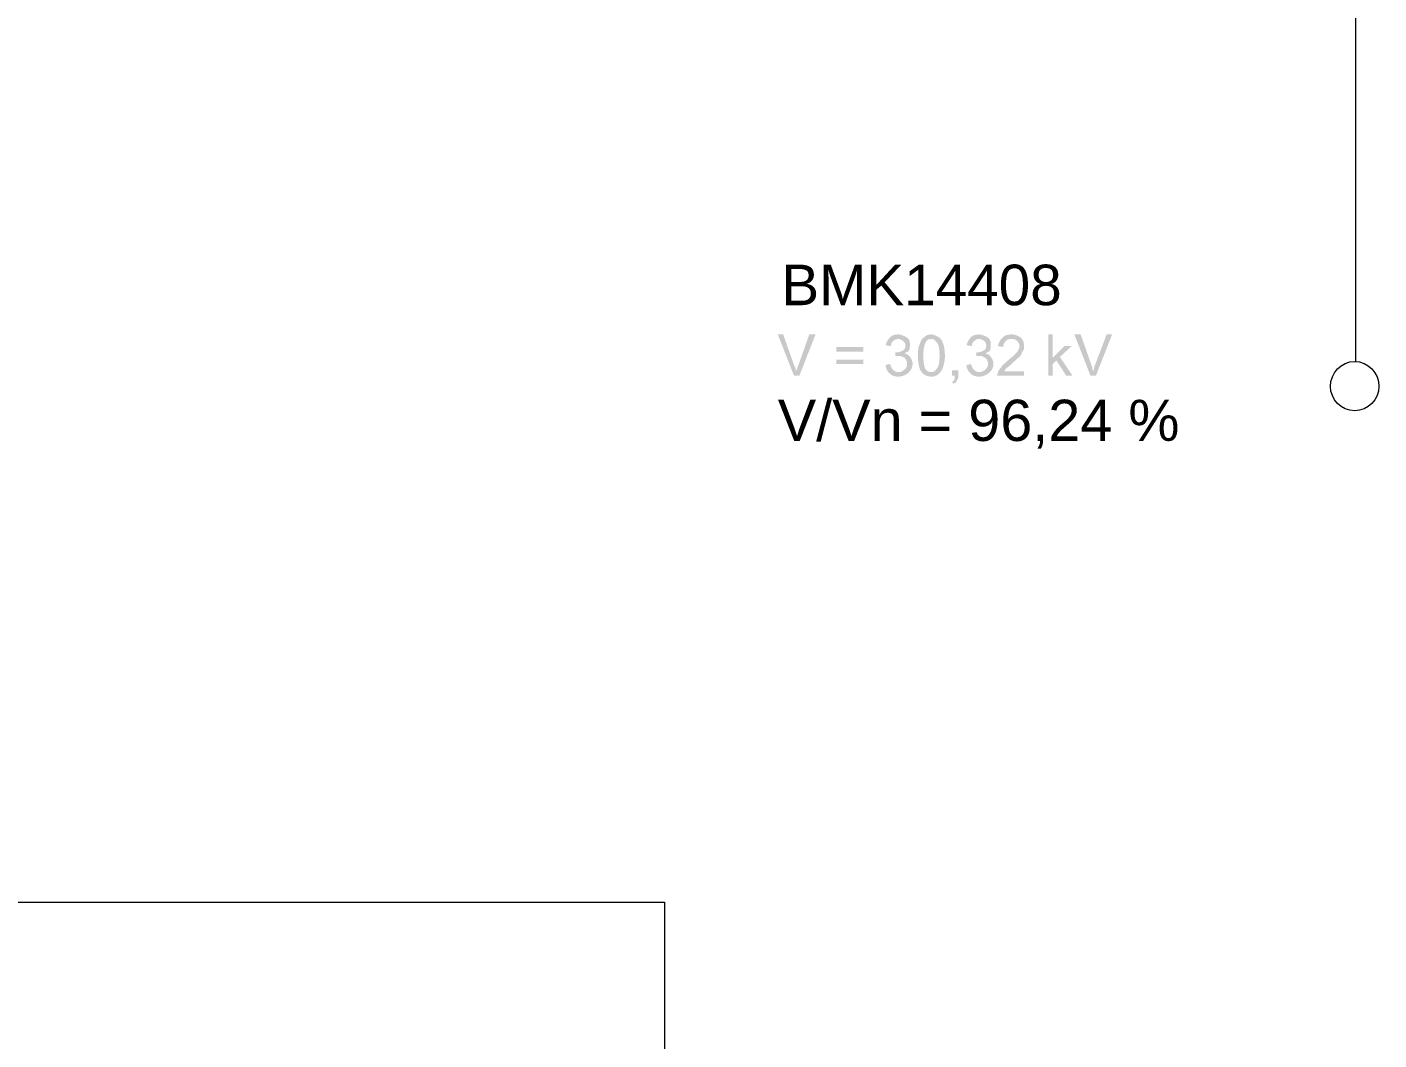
# Model space of a CAD drawing. Header units: millimetres. Extents: x 5 to 459, y 10 to 307.
# Drawn here: x 125.24 to 150.13, y 159.5 to 178.16 of the extents above; entities that cross this region are included whole.
import ezdxf

# ---------------------------------------------------------------- set-up
doc = ezdxf.new("R2010")
doc.units = ezdxf.units.MM
doc.header["$MEASUREMENT"] = 0
doc.layers.get('0').update_dxf_attribs({"linetype": 'CONTINUOUS'})
doc.styles.add('Arial$001', font='arial.ttf', dxfattribs={"height": 0.8937})

msp = doc.modelspace()

# ---------------------------------------------------------------- hatches: boundary and pattern name
h = msp.add_hatch(color=5)
h.paths.add_polyline_path([(139.356, 171.734), (139.058, 172.495), (139.157, 172.495), (139.356, 171.932), (139.356, 171.932), (139.358, 171.928), (139.36, 171.924), (139.362, 171.919), (139.364, 171.914), (139.366, 171.91), (139.368, 171.905), (139.37, 171.9), (139.372, 171.895), (139.374, 171.89), (139.376, 171.885), (139.379, 171.88), (139.381, 171.874), (139.383, 171.869), (139.385, 171.864), (139.387, 171.859), (139.389, 171.854), (139.391, 171.849), (139.393, 171.844), (139.395, 171.839), (139.397, 171.834), (139.399, 171.83), (139.401, 171.825), (139.403, 171.821), (139.405, 171.816), (139.405, 171.816), (139.406, 171.821), (139.406, 171.825), (139.406, 171.83), (139.407, 171.834), (139.407, 171.839), (139.408, 171.844), (139.409, 171.849), (139.41, 171.854), (139.412, 171.859), (139.413, 171.864), (139.414, 171.869), (139.416, 171.874), (139.417, 171.88), (139.419, 171.885), (139.421, 171.89), (139.423, 171.895), (139.424, 171.9), (139.426, 171.905), (139.428, 171.91), (139.43, 171.914), (139.432, 171.919), (139.434, 171.924), (139.436, 171.928), (139.439, 171.932), (139.637, 172.495), (139.753, 172.495), (139.455, 171.734), (139.356, 171.734), (139.455, 171.734)])
h.paths.add_polyline_path([(140.63, 172.18), (140.133, 172.18), (140.133, 172.263), (140.63, 172.263), (140.63, 172.18), (140.63, 172.263)])
h.paths.add_polyline_path([(140.63, 171.949), (140.133, 171.949), (140.133, 172.032), (140.63, 172.032), (140.63, 171.949), (140.63, 172.032)])
edge = h.paths.add_edge_path()
edge.add_line((141.043, 171.932), (141.126, 171.949))
edge.add_spline(control_points=[(141.126, 171.949), (141.143, 171.899), (141.159, 171.85), (141.192, 171.833), (141.192, 171.833), (141.209, 171.816), (141.242, 171.8), (141.275, 171.8), (141.275, 171.8), (141.325, 171.8), (141.358, 171.816), (141.391, 171.85), (141.391, 171.85), (141.424, 171.866), (141.44, 171.916), (141.44, 171.949), (141.44, 171.949), (141.44, 171.998), (141.424, 172.032), (141.391, 172.065), (141.391, 172.065), (141.358, 172.081), (141.325, 172.098), (141.292, 172.098), (141.292, 172.098), (141.275, 172.098), (141.242, 172.098), (141.225, 172.098)], knot_values=[0, 0, 0, 0, 0.035714, 0.035714, 0.035714, 0.035714, 0.071429, 0.071429, 0.071429, 0.071429, 0.107143, 0.107143, 0.107143, 0.107143, 0.142857, 0.142857, 0.142857, 0.142857, 0.178571, 0.178571, 0.178571, 0.178571, 0.214286, 0.214286, 0.214286, 0.214286, 1, 1, 1, 1], degree=3, periodic=0)
edge.add_line((141.225, 172.098), (141.225, 172.164))
edge.add_spline(control_points=[(141.225, 172.164), (141.242, 172.164), (141.242, 172.164), (141.242, 172.164), (141.242, 172.164), (141.292, 172.164), (141.325, 172.18), (141.358, 172.197), (141.358, 172.197), (141.391, 172.214), (141.407, 172.247), (141.407, 172.296), (141.407, 172.296), (141.407, 172.329), (141.391, 172.362), (141.358, 172.379), (141.358, 172.379), (141.341, 172.396), (141.308, 172.412), (141.275, 172.412), (141.275, 172.412), (141.242, 172.412), (141.209, 172.396), (141.192, 172.379), (141.192, 172.379), (141.159, 172.362), (141.143, 172.329), (141.143, 172.28)], knot_values=[0, 0, 0, 0, 0.035714, 0.035714, 0.035714, 0.035714, 0.071429, 0.071429, 0.071429, 0.071429, 0.107143, 0.107143, 0.107143, 0.107143, 0.142857, 0.142857, 0.142857, 0.142857, 0.178571, 0.178571, 0.178571, 0.178571, 0.214286, 0.214286, 0.214286, 0.214286, 1, 1, 1, 1], degree=3, periodic=0)
edge.add_line((141.143, 172.28), (141.043, 172.296))
edge.add_spline(control_points=[(141.043, 172.296), (141.06, 172.362), (141.093, 172.412), (141.126, 172.445), (141.126, 172.445), (141.159, 172.478), (141.209, 172.495), (141.275, 172.495), (141.275, 172.495), (141.308, 172.495), (141.358, 172.478), (141.391, 172.462), (141.391, 172.462), (141.424, 172.445), (141.457, 172.429), (141.474, 172.396), (141.474, 172.396), (141.49, 172.362), (141.49, 172.329), (141.49, 172.296), (141.49, 172.296), (141.49, 172.263), (141.49, 172.23), (141.474, 172.197), (141.474, 172.197), (141.457, 172.18), (141.424, 172.164), (141.391, 172.147), (141.391, 172.147), (141.44, 172.131), (141.474, 172.114), (141.49, 172.081), (141.49, 172.081), (141.523, 172.048), (141.54, 171.998), (141.54, 171.949), (141.54, 171.949), (141.54, 171.883), (141.507, 171.833), (141.457, 171.783), (141.457, 171.783), (141.407, 171.75), (141.358, 171.717), (141.275, 171.717), (141.275, 171.717), (141.209, 171.717), (141.159, 171.734), (141.11, 171.783), (141.11, 171.783), (141.076, 171.816), (141.043, 171.866), (141.043, 171.932)], knot_values=[0, 0, 0, 0, 0.019231, 0.019231, 0.019231, 0.019231, 0.038462, 0.038462, 0.038462, 0.038462, 0.057692, 0.057692, 0.057692, 0.057692, 0.076923, 0.076923, 0.076923, 0.076923, 0.096154, 0.096154, 0.096154, 0.096154, 0.115385, 0.115385, 0.115385, 0.115385, 0.134615, 0.134615, 0.134615, 0.134615, 0.153846, 0.153846, 0.153846, 0.153846, 0.173077, 0.173077, 0.173077, 0.173077, 0.192308, 0.192308, 0.192308, 0.192308, 0.211538, 0.211538, 0.211538, 0.211538, 0.230769, 0.230769, 0.230769, 0.230769, 1, 1, 1, 1], degree=3, periodic=0)
edge = h.paths.add_edge_path()
edge.add_spline(control_points=[(141.639, 172.098), (141.639, 172.197), (141.639, 172.263), (141.672, 172.313), (141.672, 172.313), (141.689, 172.379), (141.705, 172.412), (141.755, 172.445), (141.755, 172.445), (141.788, 172.478), (141.821, 172.495), (141.887, 172.495), (141.887, 172.495), (141.92, 172.495), (141.953, 172.478), (141.986, 172.462), (141.986, 172.462), (142.019, 172.445), (142.053, 172.429), (142.069, 172.396), (142.069, 172.396), (142.086, 172.362), (142.102, 172.329), (142.119, 172.28), (142.119, 172.28), (142.119, 172.247), (142.135, 172.18), (142.135, 172.098), (142.135, 172.098), (142.135, 172.015), (142.119, 171.949), (142.102, 171.899), (142.102, 171.899), (142.086, 171.833), (142.053, 171.8), (142.019, 171.767), (142.019, 171.767), (141.986, 171.734), (141.937, 171.717), (141.887, 171.717), (141.887, 171.717), (141.804, 171.717), (141.755, 171.75), (141.705, 171.8), (141.705, 171.8), (141.656, 171.866), (141.639, 171.965), (141.639, 172.098)], knot_values=[0, 0, 0, 0, 0.020833, 0.020833, 0.020833, 0.020833, 0.041667, 0.041667, 0.041667, 0.041667, 0.0625, 0.0625, 0.0625, 0.0625, 0.083333, 0.083333, 0.083333, 0.083333, 0.104167, 0.104167, 0.104167, 0.104167, 0.125, 0.125, 0.125, 0.125, 0.145833, 0.145833, 0.145833, 0.145833, 0.166667, 0.166667, 0.166667, 0.166667, 0.1875, 0.1875, 0.1875, 0.1875, 0.208333, 0.208333, 0.208333, 0.208333, 0.229167, 0.229167, 0.229167, 0.229167, 1, 1, 1, 1], degree=3, periodic=0)
edge = h.paths.add_edge_path()
edge.add_spline(control_points=[(141.738, 172.098), (141.738, 171.982), (141.755, 171.899), (141.771, 171.866), (141.771, 171.866), (141.804, 171.816), (141.837, 171.8), (141.887, 171.8), (141.887, 171.8), (141.92, 171.8), (141.953, 171.816), (141.986, 171.866), (141.986, 171.866), (142.019, 171.899), (142.036, 171.982), (142.036, 172.098), (142.036, 172.098), (142.036, 172.23), (142.019, 172.313), (141.986, 172.346), (141.986, 172.346), (141.953, 172.396), (141.92, 172.412), (141.887, 172.412), (141.887, 172.412), (141.837, 172.412), (141.804, 172.396), (141.788, 172.362), (141.788, 172.362), (141.755, 172.313), (141.738, 172.23), (141.738, 172.098)], knot_values=[0, 0, 0, 0, 0.03125, 0.03125, 0.03125, 0.03125, 0.0625, 0.0625, 0.0625, 0.0625, 0.09375, 0.09375, 0.09375, 0.09375, 0.125, 0.125, 0.125, 0.125, 0.15625, 0.15625, 0.15625, 0.15625, 0.1875, 0.1875, 0.1875, 0.1875, 0.21875, 0.21875, 0.21875, 0.21875, 1, 1, 1, 1], degree=3, periodic=0)
h.paths.add_polyline_path([(142.268, 171.734), (142.268, 171.833), (142.383, 171.833), (142.383, 171.734), (142.383, 171.734), (142.383, 171.73), (142.383, 171.725), (142.383, 171.721), (142.382, 171.717), (142.381, 171.713), (142.381, 171.709), (142.38, 171.705), (142.379, 171.701), (142.377, 171.696), (142.376, 171.692), (142.375, 171.688), (142.373, 171.684), (142.372, 171.68), (142.37, 171.676), (142.368, 171.672), (142.366, 171.668), (142.364, 171.663), (142.363, 171.659), (142.361, 171.655), (142.359, 171.651), (142.357, 171.647), (142.355, 171.643), (142.352, 171.639), (142.35, 171.634), (142.35, 171.634), (142.35, 171.632), (142.35, 171.63), (142.349, 171.628), (142.348, 171.626), (142.346, 171.624), (142.345, 171.622), (142.343, 171.62), (142.341, 171.618), (142.338, 171.616), (142.336, 171.614), (142.333, 171.612), (142.33, 171.61), (142.327, 171.608), (142.323, 171.606), (142.32, 171.603), (142.316, 171.601), (142.312, 171.599), (142.309, 171.597), (142.305, 171.595), (142.301, 171.593), (142.297, 171.591), (142.292, 171.589), (142.288, 171.587), (142.284, 171.585), (142.268, 171.618), (142.268, 171.618), (142.27, 171.62), (142.272, 171.622), (142.274, 171.624), (142.276, 171.626), (142.278, 171.628), (142.28, 171.63), (142.282, 171.632), (142.284, 171.634), (142.286, 171.637), (142.288, 171.639), (142.29, 171.641), (142.292, 171.643), (142.295, 171.645), (142.297, 171.647), (142.299, 171.649), (142.301, 171.651), (142.303, 171.653), (142.305, 171.655), (142.307, 171.657), (142.309, 171.659), (142.311, 171.661), (142.313, 171.663), (142.315, 171.665), (142.317, 171.668), (142.317, 171.668), (142.317, 171.67), (142.317, 171.672), (142.317, 171.674), (142.317, 171.676), (142.317, 171.678), (142.317, 171.68), (142.317, 171.682), (142.317, 171.685), (142.317, 171.687), (142.317, 171.689), (142.317, 171.692), (142.317, 171.694), (142.317, 171.697), (142.317, 171.7), (142.317, 171.703), (142.317, 171.706), (142.317, 171.709), (142.317, 171.712), (142.317, 171.715), (142.317, 171.718), (142.317, 171.722), (142.317, 171.726), (142.317, 171.73), (142.317, 171.734), (142.268, 171.734), (142.317, 171.734)])
edge = h.paths.add_edge_path()
edge.add_line((142.532, 171.932), (142.615, 171.949))
edge.add_spline(control_points=[(142.615, 171.949), (142.632, 171.899), (142.648, 171.85), (142.681, 171.833), (142.681, 171.833), (142.698, 171.816), (142.731, 171.8), (142.764, 171.8), (142.764, 171.8), (142.814, 171.8), (142.847, 171.816), (142.88, 171.85), (142.88, 171.85), (142.913, 171.866), (142.929, 171.916), (142.929, 171.949), (142.929, 171.949), (142.929, 171.998), (142.913, 172.032), (142.88, 172.065), (142.88, 172.065), (142.847, 172.081), (142.814, 172.098), (142.781, 172.098), (142.781, 172.098), (142.764, 172.098), (142.731, 172.098), (142.714, 172.098)], knot_values=[0, 0, 0, 0, 0.035714, 0.035714, 0.035714, 0.035714, 0.071429, 0.071429, 0.071429, 0.071429, 0.107143, 0.107143, 0.107143, 0.107143, 0.142857, 0.142857, 0.142857, 0.142857, 0.178571, 0.178571, 0.178571, 0.178571, 0.214286, 0.214286, 0.214286, 0.214286, 1, 1, 1, 1], degree=3, periodic=0)
edge.add_line((142.714, 172.098), (142.714, 172.164))
edge.add_spline(control_points=[(142.714, 172.164), (142.731, 172.164), (142.731, 172.164), (142.731, 172.164), (142.731, 172.164), (142.781, 172.164), (142.814, 172.18), (142.847, 172.197), (142.847, 172.197), (142.88, 172.214), (142.896, 172.247), (142.896, 172.296), (142.896, 172.296), (142.896, 172.329), (142.88, 172.362), (142.847, 172.379), (142.847, 172.379), (142.83, 172.396), (142.797, 172.412), (142.764, 172.412), (142.764, 172.412), (142.731, 172.412), (142.698, 172.396), (142.681, 172.379), (142.681, 172.379), (142.648, 172.362), (142.632, 172.329), (142.632, 172.28)], knot_values=[0, 0, 0, 0, 0.035714, 0.035714, 0.035714, 0.035714, 0.071429, 0.071429, 0.071429, 0.071429, 0.107143, 0.107143, 0.107143, 0.107143, 0.142857, 0.142857, 0.142857, 0.142857, 0.178571, 0.178571, 0.178571, 0.178571, 0.214286, 0.214286, 0.214286, 0.214286, 1, 1, 1, 1], degree=3, periodic=0)
edge.add_line((142.632, 172.28), (142.532, 172.296))
edge.add_spline(control_points=[(142.532, 172.296), (142.549, 172.362), (142.582, 172.412), (142.615, 172.445), (142.615, 172.445), (142.648, 172.478), (142.698, 172.495), (142.764, 172.495), (142.764, 172.495), (142.797, 172.495), (142.847, 172.478), (142.88, 172.462), (142.88, 172.462), (142.913, 172.445), (142.946, 172.429), (142.963, 172.396), (142.963, 172.396), (142.979, 172.362), (142.979, 172.329), (142.979, 172.296), (142.979, 172.296), (142.979, 172.263), (142.979, 172.23), (142.963, 172.197), (142.963, 172.197), (142.946, 172.18), (142.913, 172.164), (142.88, 172.147), (142.88, 172.147), (142.929, 172.131), (142.963, 172.114), (142.979, 172.081), (142.979, 172.081), (143.012, 172.048), (143.029, 171.998), (143.029, 171.949), (143.029, 171.949), (143.029, 171.883), (142.996, 171.833), (142.946, 171.783), (142.946, 171.783), (142.896, 171.75), (142.847, 171.717), (142.764, 171.717), (142.764, 171.717), (142.698, 171.717), (142.648, 171.734), (142.599, 171.783), (142.599, 171.783), (142.565, 171.816), (142.532, 171.866), (142.532, 171.932)], knot_values=[0, 0, 0, 0, 0.019231, 0.019231, 0.019231, 0.019231, 0.038462, 0.038462, 0.038462, 0.038462, 0.057692, 0.057692, 0.057692, 0.057692, 0.076923, 0.076923, 0.076923, 0.076923, 0.096154, 0.096154, 0.096154, 0.096154, 0.115385, 0.115385, 0.115385, 0.115385, 0.134615, 0.134615, 0.134615, 0.134615, 0.153846, 0.153846, 0.153846, 0.153846, 0.173077, 0.173077, 0.173077, 0.173077, 0.192308, 0.192308, 0.192308, 0.192308, 0.211538, 0.211538, 0.211538, 0.211538, 0.230769, 0.230769, 0.230769, 0.230769, 1, 1, 1, 1], degree=3, periodic=0)
h.paths.add_polyline_path([(143.591, 171.816), (143.591, 171.734), (143.095, 171.734), (143.095, 171.734), (143.095, 171.736), (143.095, 171.738), (143.096, 171.741), (143.096, 171.743), (143.097, 171.746), (143.097, 171.749), (143.098, 171.752), (143.099, 171.755), (143.1, 171.758), (143.101, 171.761), (143.102, 171.764), (143.103, 171.767), (143.104, 171.77), (143.105, 171.773), (143.106, 171.776), (143.107, 171.779), (143.108, 171.782), (143.109, 171.785), (143.11, 171.788), (143.11, 171.79), (143.111, 171.793), (143.111, 171.795), (143.111, 171.798), (143.111, 171.8), (143.114, 171.804), (143.116, 171.808), (143.118, 171.812), (143.12, 171.816), (143.122, 171.821), (143.124, 171.825), (143.126, 171.829), (143.129, 171.833), (143.131, 171.837), (143.133, 171.841), (143.136, 171.845), (143.138, 171.85), (143.141, 171.854), (143.144, 171.858), (143.146, 171.862), (143.149, 171.866), (143.152, 171.87), (143.156, 171.874), (143.159, 171.878), (143.162, 171.883), (143.166, 171.887), (143.17, 171.891), (143.174, 171.895), (143.178, 171.899), (143.18, 171.903), (143.182, 171.907), (143.185, 171.912), (143.188, 171.916), (143.192, 171.92), (143.196, 171.924), (143.2, 171.929), (143.204, 171.933), (143.208, 171.937), (143.213, 171.942), (143.218, 171.946), (143.223, 171.951), (143.228, 171.956), (143.234, 171.96), (143.239, 171.965), (143.245, 171.97), (143.251, 171.975), (143.257, 171.981), (143.263, 171.986), (143.269, 171.991), (143.275, 171.997), (143.281, 172.003), (143.287, 172.009), (143.293, 172.015), (143.293, 172.015), (143.304, 172.023), (143.313, 172.031), (143.323, 172.039), (143.332, 172.047), (143.341, 172.054), (143.35, 172.062), (143.358, 172.069), (143.366, 172.076), (143.373, 172.082), (143.381, 172.089), (143.388, 172.096), (143.395, 172.102), (143.401, 172.108), (143.408, 172.114), (143.414, 172.12), (143.42, 172.125), (143.425, 172.131), (143.431, 172.136), (143.436, 172.141), (143.441, 172.146), (143.446, 172.151), (143.45, 172.155), (143.455, 172.16), (143.459, 172.164), (143.463, 172.17), (143.467, 172.176), (143.471, 172.182), (143.474, 172.187), (143.477, 172.193), (143.481, 172.198), (143.484, 172.204), (143.486, 172.209), (143.489, 172.214), (143.492, 172.219), (143.494, 172.223), (143.496, 172.228), (143.498, 172.233), (143.5, 172.237), (143.502, 172.242), (143.503, 172.246), (143.504, 172.25), (143.505, 172.255), (143.506, 172.259), (143.507, 172.263), (143.508, 172.267), (143.508, 172.271), (143.508, 172.276), (143.509, 172.28), (143.508, 172.284), (143.508, 172.288), (143.508, 172.292), (143.507, 172.296), (143.506, 172.3), (143.505, 172.305), (143.504, 172.309), (143.503, 172.313), (143.502, 172.317), (143.5, 172.321), (143.498, 172.325), (143.496, 172.329), (143.494, 172.333), (143.492, 172.338), (143.489, 172.342), (143.486, 172.346), (143.484, 172.35), (143.481, 172.354), (143.477, 172.358), (143.474, 172.362), (143.471, 172.367), (143.467, 172.371), (143.463, 172.375), (143.459, 172.379), (143.459, 172.379), (143.457, 172.381), (143.454, 172.383), (143.452, 172.385), (143.449, 172.387), (143.446, 172.389), (143.443, 172.391), (143.44, 172.393), (143.437, 172.395), (143.433, 172.397), (143.43, 172.398), (143.426, 172.4), (143.422, 172.402), (143.417, 172.403), (143.413, 172.405), (143.408, 172.406), (143.404, 172.407), (143.399, 172.408), (143.394, 172.409), (143.388, 172.41), (143.383, 172.411), (143.377, 172.411), (143.372, 172.412), (143.366, 172.412), (143.36, 172.412), (143.36, 172.412), (143.353, 172.412), (143.348, 172.412), (143.342, 172.411), (143.336, 172.411), (143.331, 172.41), (143.325, 172.409), (143.32, 172.408), (143.315, 172.407), (143.311, 172.406), (143.306, 172.405), (143.302, 172.403), (143.298, 172.402), (143.294, 172.4), (143.29, 172.398), (143.286, 172.397), (143.282, 172.395), (143.279, 172.393), (143.276, 172.391), (143.273, 172.389), (143.27, 172.387), (143.267, 172.385), (143.265, 172.383), (143.262, 172.381), (143.26, 172.379), (143.26, 172.379), (143.256, 172.375), (143.252, 172.371), (143.249, 172.367), (143.245, 172.362), (143.242, 172.358), (143.239, 172.354), (143.236, 172.35), (143.233, 172.345), (143.23, 172.341), (143.228, 172.336), (143.225, 172.332), (143.223, 172.327), (143.221, 172.323), (143.219, 172.318), (143.218, 172.313), (143.216, 172.308), (143.215, 172.303), (143.214, 172.298), (143.213, 172.292), (143.212, 172.287), (143.211, 172.281), (143.211, 172.275), (143.211, 172.269), (143.211, 172.263), (143.211, 172.263), (143.111, 172.28), (143.111, 172.28), (143.114, 172.288), (143.116, 172.296), (143.118, 172.304), (143.12, 172.311), (143.122, 172.319), (143.124, 172.326), (143.127, 172.333), (143.129, 172.34), (143.132, 172.347), (143.135, 172.354), (143.137, 172.36), (143.14, 172.367), (143.144, 172.373), (143.147, 172.379), (143.151, 172.384), (143.154, 172.39), (143.158, 172.395), (143.163, 172.401), (143.167, 172.406), (143.172, 172.411), (143.177, 172.415), (143.182, 172.42), (143.188, 172.424), (143.194, 172.429), (143.198, 172.435), (143.203, 172.44), (143.208, 172.446), (143.213, 172.451), (143.219, 172.455), (143.225, 172.46), (143.231, 172.464), (143.237, 172.468), (143.244, 172.471), (143.25, 172.475), (143.257, 172.478), (143.264, 172.48), (143.272, 172.483), (143.279, 172.485), (143.287, 172.487), (143.295, 172.489), (143.303, 172.49), (143.31, 172.491), (143.319, 172.492), (143.327, 172.493), (143.335, 172.494), (143.343, 172.494), (143.351, 172.495), (143.36, 172.495), (143.37, 172.495), (143.38, 172.494), (143.389, 172.493), (143.398, 172.492), (143.407, 172.491), (143.416, 172.489), (143.424, 172.487), (143.433, 172.485), (143.44, 172.483), (143.448, 172.48), (143.456, 172.477), (143.463, 172.474), (143.47, 172.471), (143.477, 172.468), (143.484, 172.464), (143.491, 172.46), (143.497, 172.457), (143.504, 172.453), (143.51, 172.449), (143.517, 172.445), (143.523, 172.441), (143.529, 172.437), (143.535, 172.433), (143.542, 172.429), (143.542, 172.429), (143.546, 172.424), (143.55, 172.42), (143.553, 172.415), (143.557, 172.411), (143.56, 172.406), (143.563, 172.401), (143.566, 172.395), (143.569, 172.39), (143.572, 172.384), (143.574, 172.379), (143.577, 172.373), (143.579, 172.367), (143.581, 172.36), (143.583, 172.354), (143.584, 172.347), (143.586, 172.34), (143.587, 172.333), (143.588, 172.326), (143.589, 172.319), (143.59, 172.311), (143.59, 172.304), (143.591, 172.296), (143.591, 172.288), (143.591, 172.28), (143.591, 172.276), (143.591, 172.271), (143.591, 172.267), (143.591, 172.263), (143.591, 172.259), (143.591, 172.255), (143.591, 172.251), (143.591, 172.247), (143.59, 172.243), (143.59, 172.24), (143.59, 172.236), (143.589, 172.232), (143.589, 172.229), (143.588, 172.225), (143.587, 172.222), (143.586, 172.218), (143.585, 172.215), (143.584, 172.212), (143.583, 172.209), (143.582, 172.207), (143.58, 172.204), (143.578, 172.201), (143.577, 172.199), (143.575, 172.197), (143.573, 172.193), (143.571, 172.189), (143.568, 172.185), (143.566, 172.18), (143.564, 172.176), (143.562, 172.172), (143.56, 172.168), (143.558, 172.164), (143.556, 172.16), (143.554, 172.156), (143.552, 172.151), (143.55, 172.147), (143.548, 172.143), (143.546, 172.139), (143.544, 172.135), (143.542, 172.131), (143.54, 172.127), (143.537, 172.123), (143.535, 172.118), (143.533, 172.114), (143.531, 172.11), (143.529, 172.106), (143.527, 172.102), (143.525, 172.098), (143.525, 172.098), (143.521, 172.094), (143.516, 172.089), (143.512, 172.085), (143.507, 172.081), (143.502, 172.077), (143.497, 172.072), (143.492, 172.068), (143.486, 172.063), (143.481, 172.059), (143.475, 172.054), (143.469, 172.049), (143.463, 172.044), (143.457, 172.039), (143.45, 172.033), (143.444, 172.028), (143.437, 172.022), (143.43, 172.016), (143.423, 172.009), (143.415, 172.003), (143.408, 171.996), (143.4, 171.989), (143.392, 171.981), (143.384, 171.973), (143.376, 171.965), (143.376, 171.965), (143.37, 171.959), (143.364, 171.953), (143.358, 171.948), (143.351, 171.942), (143.345, 171.936), (143.339, 171.931), (143.334, 171.926), (143.328, 171.921), (143.322, 171.916), (143.317, 171.912), (143.311, 171.908), (143.306, 171.903), (143.301, 171.899), (143.296, 171.895), (143.291, 171.892), (143.287, 171.888), (143.282, 171.885), (143.278, 171.882), (143.275, 171.879), (143.271, 171.876), (143.268, 171.873), (143.265, 171.871), (143.263, 171.868), (143.26, 171.866), (143.26, 171.866), (143.258, 171.864), (143.257, 171.862), (143.255, 171.86), (143.253, 171.858), (143.252, 171.856), (143.251, 171.854), (143.249, 171.852), (143.248, 171.85), (143.247, 171.847), (143.246, 171.845), (143.245, 171.843), (143.244, 171.841), (143.243, 171.839), (143.242, 171.837), (143.241, 171.835), (143.24, 171.833), (143.238, 171.831), (143.237, 171.829), (143.236, 171.827), (143.234, 171.825), (143.233, 171.823), (143.231, 171.821), (143.229, 171.819), (143.227, 171.816), (143.227, 171.816), (143.591, 171.816), (143.227, 171.816)])
h.paths.add_polyline_path([(144.038, 171.734), (144.038, 172.495), (144.121, 172.495), (144.121, 172.065), (144.336, 172.28), (144.468, 172.28), (144.253, 172.081), (144.485, 171.734), (144.369, 171.734), (144.187, 172.015), (144.121, 171.949), (144.121, 171.734), (144.038, 171.734), (144.121, 171.734)])
h.paths.add_polyline_path([(144.816, 171.734), (144.518, 172.495), (144.634, 172.495), (144.832, 171.932), (144.832, 171.932), (144.834, 171.928), (144.836, 171.924), (144.838, 171.919), (144.839, 171.914), (144.841, 171.91), (144.842, 171.905), (144.843, 171.9), (144.844, 171.895), (144.845, 171.89), (144.847, 171.885), (144.848, 171.88), (144.849, 171.874), (144.85, 171.869), (144.851, 171.864), (144.852, 171.859), (144.853, 171.854), (144.854, 171.849), (144.855, 171.844), (144.857, 171.839), (144.858, 171.834), (144.86, 171.83), (144.861, 171.825), (144.863, 171.821), (144.865, 171.816), (144.865, 171.816), (144.867, 171.821), (144.869, 171.825), (144.871, 171.83), (144.872, 171.834), (144.874, 171.839), (144.875, 171.844), (144.876, 171.849), (144.877, 171.854), (144.879, 171.859), (144.88, 171.864), (144.881, 171.869), (144.882, 171.874), (144.883, 171.88), (144.884, 171.885), (144.885, 171.89), (144.886, 171.895), (144.887, 171.9), (144.888, 171.905), (144.89, 171.91), (144.891, 171.914), (144.893, 171.919), (144.894, 171.924), (144.896, 171.928), (144.898, 171.932), (145.113, 172.495), (145.213, 172.495), (144.915, 171.734), (144.816, 171.734), (144.915, 171.734)])

# ---------------------------------------------------------------- linework, layer by layer
at = {"color": 5, "linetype": 'Continuous', "lineweight": 9}
for points in [[(149.696, 181.065), (149.696, 171.998), (149.696, 171.998)], [(66.989, 162.039), (136.973, 162.039), (136.973, 162.039)], [(136.973, 162.039), (136.973, 156.182), (136.973, 156.182)]]:
    msp.add_lwpolyline(points, dxfattribs=at)
at = {"color": 5, "linetype": 'Continuous', "lineweight": 20}
msp.add_open_spline([(150.126, 171.535), (150.126, 171.783), (149.928, 171.998), (149.68, 171.998), (149.68, 171.998), (149.432, 171.998), (149.233, 171.783), (149.233, 171.535), (149.233, 171.535), (149.233, 171.304), (149.432, 171.088), (149.68, 171.088), (149.68, 171.088), (149.928, 171.088), (150.126, 171.304), (150.126, 171.535)], degree=3, knots=[0, 0, 0, 0, 0.0625, 0.0625, 0.0625, 0.062501, 0.125, 0.125, 0.125, 0.125001, 0.1875, 0.1875, 0.1875, 0.187501, 1, 1, 1, 1], dxfattribs=at)

# ---------------------------------------------------------------- texts
at = {"color": 5, "style": 'Arial$001'}
for s, height, p in [('BMK14408', 0.7468, (139.124, 173.033)), ('V/Vn = 96,24 %', 0.75892, (139.058, 170.533))]:
    msp.add_text(s, height=height, dxfattribs=at).set_placement(p)

doc.saveas('drawing.dxf')
